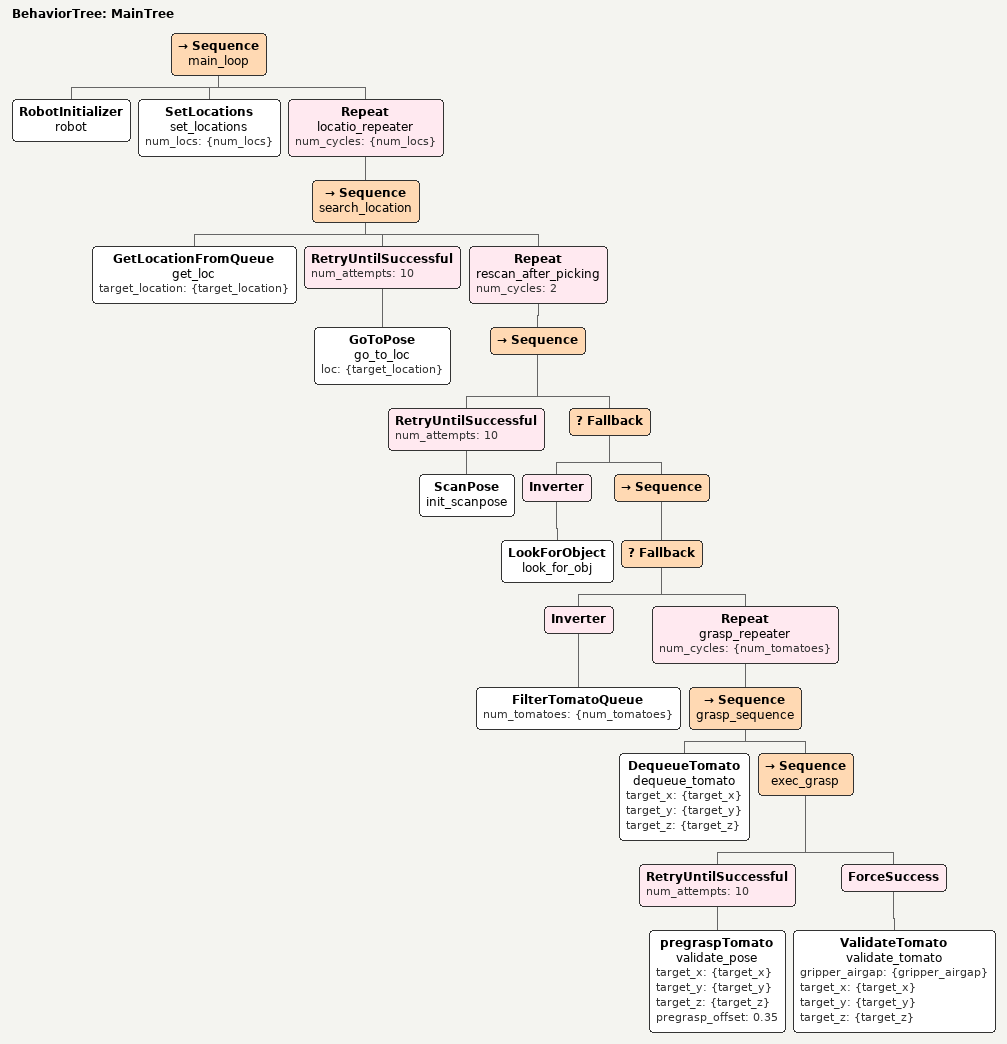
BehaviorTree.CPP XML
<root main_tree_to_execute="MainTree">
    <BehaviorTree ID="MainTree">
        <Sequence name="main_loop">
            <RobotInitializer name="robot" />
            <SetLocations name="set_locations" num_locs="{num_locs}" />
            <Repeat name="locatio_repeater" num_cycles="{num_locs}">
                <Sequence name="search_location">
                    <GetLocationFromQueue name="get_loc" target_location="{target_location}" />
                    <RetryUntilSuccessful num_attempts="10">
                        <GoToPose name="go_to_loc" loc="{target_location}" />
                    </RetryUntilSuccessful>
                    <Repeat name="rescan_after_picking" num_cycles="2">
                        <Sequence>
                            <RetryUntilSuccessful num_attempts="10">
                                <ScanPose name="init_scanpose" />
                            </RetryUntilSuccessful>
                            <Fallback>
                                <Inverter>
                                    <LookForObject name="look_for_obj" />
                                </Inverter>
                                <Sequence>
                                    <Fallback>
                                        <Inverter>
                                            <FilterTomatoQueue num_tomatoes="{num_tomatoes}" />
                                        </Inverter>
                                        <Repeat name="grasp_repeater" num_cycles="{num_tomatoes}">
                                            <Sequence name="grasp_sequence">
                                                <DequeueTomato name="dequeue_tomato" target_x="{target_x}" target_y="{target_y}" target_z="{target_z}" />
                                                <Sequence name="exec_grasp">
                                                    <RetryUntilSuccessful num_attempts="10">
                                                        <pregraspTomato name="validate_pose" target_x="{target_x}" target_y="{target_y}" target_z="{target_z}" pregrasp_offset="0.35" />
                                                    </RetryUntilSuccessful>
                                                    <ForceSuccess>
                                                        <ValidateTomato name="validate_tomato" gripper_airgap="{gripper_airgap}" target_x="{target_x}" target_y="{target_y}" target_z="{target_z}" />
                                                    </ForceSuccess>
                                                </Sequence>
                                            </Sequence>
                                        </Repeat>
                                    </Fallback>
                                </Sequence>
                            </Fallback>
                        </Sequence>
                    </Repeat>
                </Sequence>
            </Repeat>
        </Sequence>
    </BehaviorTree>
</root>
